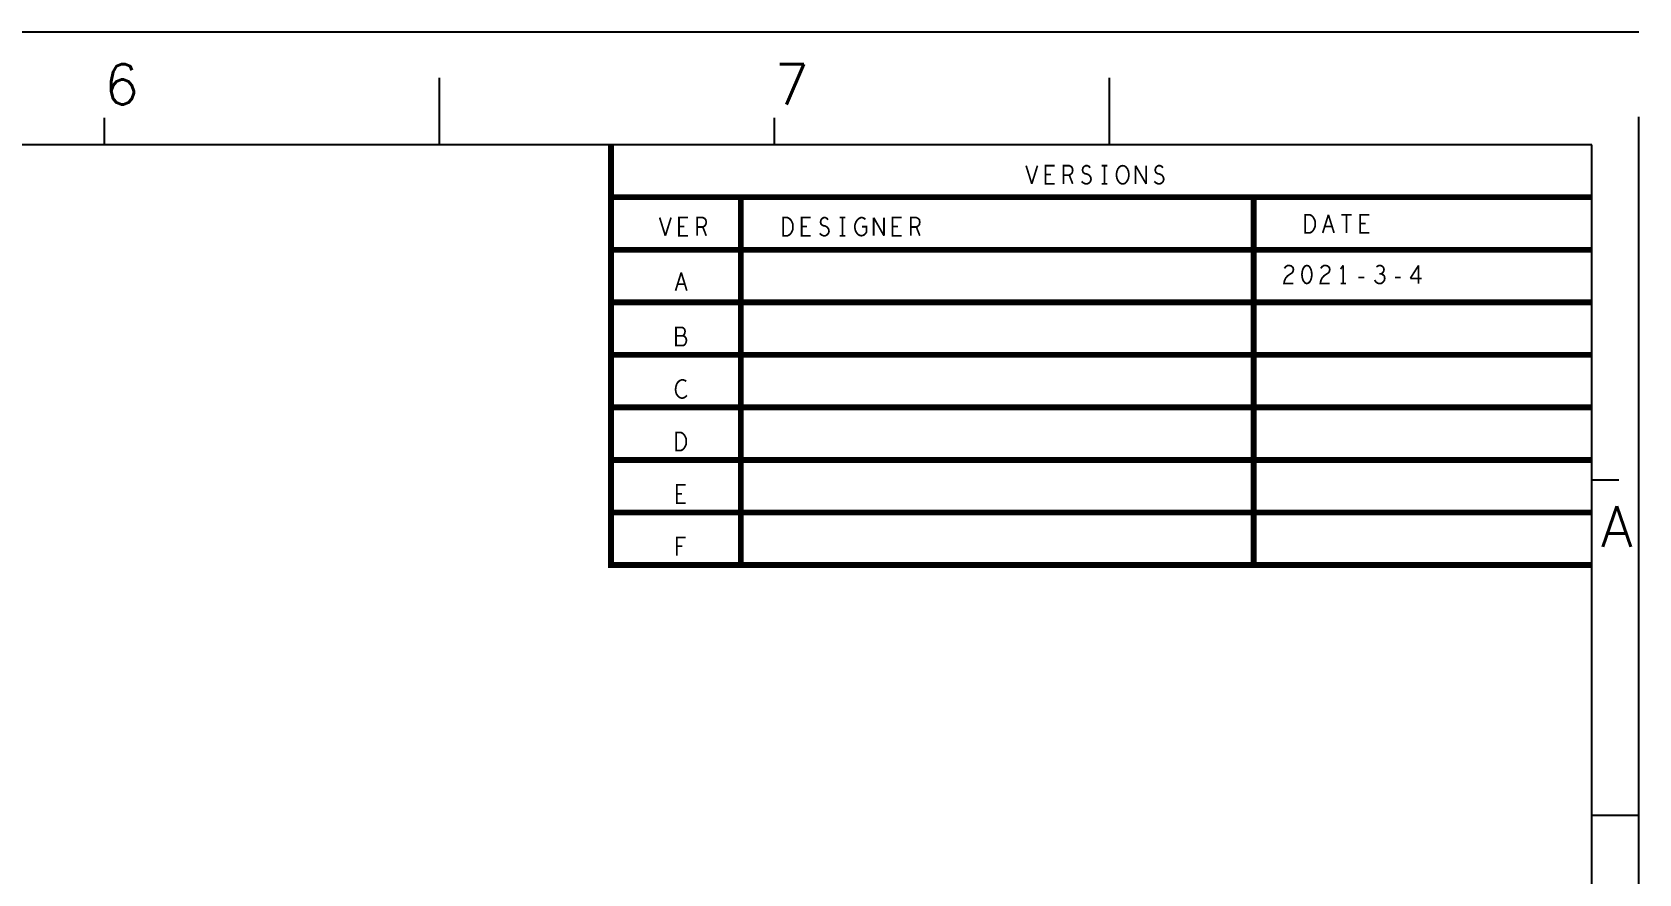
# Model space of a CAD drawing. Header units: millimetres. Extents: x 3885 to 4350, y -149 to 182.
# Drawn here: x 4208.5 to 4350, y 107.8 to 181.8 of the extents above; entities that cross this region are included whole.
import ezdxf

# ---------------------------------------------------------------- set-up
doc = ezdxf.new("R2010")
doc.units = ezdxf.units.MM
doc.header["$LTSCALE"] = 23.1
doc.linetypes.add('PHANTOM', pattern=[29.5, 9.5, -1.5, 3, -1.5, 3, -1.5, 9.5])
doc.layers.get('0').update_dxf_attribs({"linetype": 'CONTINUOUS'})
doc.layers.add('0PAPERF', color=2, linetype='PHANTOM', plot=False)
doc.styles.add('SIMPLEX', font='simplex.shx')

msp = doc.modelspace()

# ---------------------------------------------------------------- linework, layer by layer
for p, q in [((4244.41, 171.94), (4244.41, 177.84)), ((4303.39, 171.94), (4303.39, 177.84)), ((4214.91, 171.94), (4214.91, 174.3)), ((4273.9, 171.94), (4273.9, 174.3)), ((4345.86, 171.94), (3890.49, 171.94)), ((4345.86, -143.05), (4345.86, 171.94)), ((4345.86, 142.45), (4348.22, 142.45)), ((4345.86, 112.95), (4349.99, 112.95))]:
    msp.add_line(p, q)
for points, const_width in [([(4259.51, 171.94), (4259.51, 134.96), (4345.86, 134.96)], 0.508), ([(4296.05, 170.1), (4296.55, 168.5)], 0.152), ([(4296.55, 168.5), (4297.05, 170.1)], 0.152), ([(4298.55, 168.5), (4297.75, 168.5), (4297.75, 170.1), (4298.55, 170.1)], 0.152), ([(4299.35, 168.5), (4299.35, 170.1), (4299.85, 170.1), (4300.01, 170.02), (4300.11, 169.91), (4300.15, 169.7), (4300.11, 169.48), (4299.99, 169.35), (4299.85, 169.27), (4299.35, 169.27)], 0.152), ([(4300.93, 168.71), (4301.09, 168.58), (4301.27, 168.5), (4301.43, 168.5), (4301.59, 168.58), (4301.71, 168.71), (4301.77, 168.9), (4301.73, 169.08), (4301.63, 169.24), (4301.45, 169.35), (4301.21, 169.4), (4301.07, 169.51), (4301.01, 169.7), (4301.05, 169.89), (4301.15, 170.02), (4301.29, 170.1), (4301.43, 170.1), (4301.57, 170.05), (4301.69, 169.91)], 0.152), ([(4302.71, 170.1), (4303.19, 170.1)], 0.152), ([(4302.95, 170.1), (4302.95, 168.5)], 0.152), ([(4305.69, 168.5), (4305.69, 170.1)], 0.152), ([(4305.69, 170.1), (4306.61, 168.5)], 0.152), ([(4306.61, 168.5), (4306.61, 170.1)], 0.152), ([(4307.33, 168.71), (4307.49, 168.58), (4307.67, 168.5), (4307.83, 168.5), (4307.99, 168.58), (4308.11, 168.71), (4308.17, 168.9), (4308.13, 169.08), (4308.03, 169.24), (4307.85, 169.35), (4307.61, 169.4), (4307.47, 169.51), (4307.41, 169.7), (4307.45, 169.89), (4307.55, 170.02), (4307.69, 170.1), (4307.83, 170.1), (4307.97, 170.05), (4308.09, 169.91)], 0.152), ([(4298.23, 169.32), (4297.75, 169.32)], 0.152), ([(4299.85, 169.27), (4300.15, 168.5)], 0.152), ([(4302.71, 168.5), (4303.19, 168.5)], 0.152), ([(4259.51, 167.32), (4345.8, 167.32)], 0.508), ([(4270.94, 167.32), (4270.94, 134.96)], 0.508), ([(4316.08, 167.32), (4316.08, 134.96)], 0.508), ([(4263.79, 165.53), (4264.29, 163.93)], 0.152), ([(4264.29, 163.93), (4264.79, 165.53)], 0.152), ([(4266.29, 163.93), (4265.49, 163.93), (4265.49, 165.53), (4266.29, 165.53)], 0.152), ([(4267.09, 163.93), (4267.09, 165.53), (4267.59, 165.53), (4267.75, 165.45), (4267.85, 165.34), (4267.89, 165.13), (4267.85, 164.91), (4267.73, 164.78), (4267.59, 164.7), (4267.09, 164.7)], 0.152), ([(4277.08, 163.93), (4276.29, 163.93), (4276.29, 165.53), (4277.08, 165.53)], 0.152), ([(4277.87, 164.14), (4278.03, 164.01), (4278.21, 163.93), (4278.37, 163.93), (4278.52, 164.01), (4278.64, 164.14), (4278.7, 164.33), (4278.66, 164.51), (4278.56, 164.67), (4278.39, 164.78), (4278.15, 164.83), (4278.01, 164.94), (4277.95, 165.13), (4277.99, 165.31), (4278.09, 165.45), (4278.23, 165.53), (4278.37, 165.53), (4278.5, 165.47), (4278.62, 165.34)], 0.152), ([(4279.65, 165.53), (4280.12, 165.53)], 0.152), ([(4279.89, 165.53), (4279.89, 163.93)], 0.152), ([(4281.61, 164.73), (4282, 164.73), (4282, 164.25), (4281.88, 164.09), (4281.74, 163.98), (4281.55, 163.93), (4281.35, 163.98), (4281.21, 164.09), (4281.09, 164.25), (4281.01, 164.43), (4280.97, 164.65), (4280.97, 164.83), (4281.01, 164.99), (4281.09, 165.18), (4281.21, 165.34), (4281.33, 165.45), (4281.49, 165.53), (4281.63, 165.53), (4281.78, 165.47), (4281.9, 165.37)], 0.152), ([(4282.63, 163.93), (4282.63, 165.53)], 0.152), ([(4282.63, 165.53), (4283.54, 163.93)], 0.152), ([(4283.54, 163.93), (4283.54, 165.53)], 0.152), ([(4285.08, 163.93), (4284.29, 163.93), (4284.29, 165.53), (4285.08, 165.53)], 0.152), ([(4285.89, 163.93), (4285.89, 165.53), (4286.39, 165.53), (4286.55, 165.45), (4286.65, 165.34), (4286.69, 165.13), (4286.65, 164.91), (4286.53, 164.78), (4286.39, 164.7), (4285.89, 164.7)], 0.152), ([(4322.16, 164.18), (4322.66, 165.78)], 0.152), ([(4322.66, 165.78), (4323.16, 164.18)], 0.152), ([(4323.8, 165.78), (4324.72, 165.78)], 0.152), ([(4324.26, 165.78), (4324.26, 164.18)], 0.152), ([(4326.26, 164.18), (4325.46, 164.18), (4325.46, 165.78), (4326.26, 165.78)], 0.152), ([(4265.97, 164.75), (4265.49, 164.75)], 0.152), ([(4267.59, 164.7), (4267.89, 163.93)], 0.152), ([(4276.77, 164.75), (4276.29, 164.75)], 0.152), ([(4284.77, 164.75), (4284.29, 164.75)], 0.152), ([(4286.39, 164.7), (4286.69, 163.93)], 0.152), ([(4322.98, 164.74), (4322.34, 164.74)], 0.152), ([(4325.94, 165.01), (4325.46, 165.01)], 0.152), ([(4259.51, 162.69), (4345.8, 162.69)], 0.508), ([(4279.65, 163.93), (4280.12, 163.93)], 0.152), ([(4318.79, 161.06), (4318.91, 161.22), (4319.05, 161.3), (4319.2, 161.32), (4319.4, 161.27), (4319.54, 161.14), (4319.58, 160.98), (4319.56, 160.82), (4319.48, 160.68), (4319.09, 160.42), (4318.91, 160.23), (4318.79, 159.96), (4318.75, 159.72), (4319.58, 159.72)], 0.152), ([(4321.99, 161.06), (4322.11, 161.22), (4322.25, 161.3), (4322.41, 161.32), (4322.6, 161.27), (4322.74, 161.14), (4322.78, 160.98), (4322.76, 160.82), (4322.68, 160.68), (4322.29, 160.42), (4322.11, 160.23), (4321.99, 159.96), (4321.95, 159.72), (4322.78, 159.72)], 0.152), ([(4323.97, 161.32), (4323.73, 161)], 0.152), ([(4323.97, 159.72), (4323.97, 161.32)], 0.152), ([(4327.3, 160.58), (4327.42, 160.66), (4327.52, 160.79), (4327.56, 160.95), (4327.52, 161.11), (4327.42, 161.24), (4327.25, 161.32), (4327.07, 161.3), (4326.89, 161.19)], 0.152), ([(4330.6, 161.32), (4329.87, 160.18)], 0.152), ([(4330.6, 159.72), (4330.6, 161.32)], 0.152), ([(4265.19, 159.1), (4265.69, 160.7)], 0.152), ([(4265.69, 160.7), (4266.18, 159.1)], 0.152), ([(4325.31, 160.26), (4325.82, 160.26)], 0.152), ([(4326.73, 160.04), (4326.85, 159.86), (4327.01, 159.75), (4327.19, 159.72), (4327.34, 159.75), (4327.5, 159.88), (4327.6, 160.04), (4327.62, 160.2), (4327.58, 160.39), (4327.44, 160.52), (4327.3, 160.58), (4327.13, 160.58)], 0.152), ([(4328.51, 160.26), (4329.02, 160.26)], 0.152), ([(4329.87, 160.18), (4330.86, 160.18)], 0.152), ([(4266.01, 159.66), (4265.37, 159.66)], 0.152), ([(4323.73, 159.72), (4324.2, 159.72)], 0.152), ([(4259.51, 158.07), (4345.8, 158.07)], 0.508), ([(4265.85, 155.13), (4265.93, 155.21), (4265.99, 155.34), (4266.03, 155.53), (4265.99, 155.69), (4265.91, 155.79), (4265.77, 155.87), (4265.23, 155.87), (4265.23, 154.27), (4265.89, 154.27), (4266.03, 154.38), (4266.11, 154.54), (4266.15, 154.73), (4266.11, 154.91), (4265.99, 155.07), (4265.85, 155.13), (4265.23, 155.13)], 0.152), ([(4259.51, 153.45), (4345.8, 153.45)], 0.508), ([(4266.13, 151.12), (4266.01, 151.2), (4265.87, 151.25), (4265.71, 151.25), (4265.53, 151.17), (4265.39, 151.04), (4265.29, 150.88), (4265.21, 150.61), (4265.19, 150.37), (4265.23, 150.13), (4265.29, 149.97), (4265.41, 149.81), (4265.55, 149.7), (4265.69, 149.65), (4265.83, 149.65), (4265.97, 149.7), (4266.09, 149.78), (4266.18, 149.89)], 0.152), ([(4259.51, 148.83), (4345.8, 148.83)], 0.508), ([(4259.51, 144.2), (4345.8, 144.2)], 0.508), ([(4266.09, 140.41), (4265.29, 140.41), (4265.29, 142.01), (4266.09, 142.01)], 0.152), ([(4265.77, 141.23), (4265.29, 141.23)], 0.152), ([(4259.51, 139.58), (4345.8, 139.58)], 0.508), ([(4265.31, 135.78), (4265.31, 137.38), (4266.07, 137.38)], 0.152), ([(4265.79, 136.61), (4265.31, 136.61)], 0.152)]:
    msp.add_lwpolyline(points, dxfattribs=dict(const_width=const_width))
at = {"const_width": 0.152}
for points in [[(4304.55, 168.5), (4304.39, 168.52), (4304.25, 168.63), (4304.13, 168.79), (4304.05, 168.98), (4304.01, 169.19), (4304.01, 169.4), (4304.05, 169.62), (4304.13, 169.81), (4304.25, 169.97), (4304.39, 170.07), (4304.55, 170.1), (4304.71, 170.07), (4304.85, 169.97), (4304.97, 169.81), (4305.05, 169.62), (4305.09, 169.4), (4305.09, 169.19), (4305.05, 168.98), (4304.97, 168.79), (4304.85, 168.63), (4304.71, 168.52)], [(4274.65, 163.93), (4274.65, 165.53), (4275.05, 165.53), (4275.2, 165.45), (4275.32, 165.34), (4275.42, 165.18), (4275.5, 164.99), (4275.52, 164.73), (4275.5, 164.46), (4275.42, 164.27), (4275.32, 164.11), (4275.2, 164.01), (4275.05, 163.93)], [(4320.62, 164.18), (4320.62, 165.78), (4321.02, 165.78), (4321.18, 165.7), (4321.3, 165.59), (4321.4, 165.43), (4321.48, 165.25), (4321.5, 164.98), (4321.48, 164.71), (4321.4, 164.53), (4321.3, 164.37), (4321.18, 164.26), (4321.02, 164.18)], [(4320.76, 161.32), (4320.61, 161.27), (4320.49, 161.14), (4320.41, 160.98), (4320.35, 160.76), (4320.33, 160.52), (4320.35, 160.28), (4320.41, 160.07), (4320.49, 159.91), (4320.61, 159.78), (4320.76, 159.72), (4320.92, 159.78), (4321.04, 159.91), (4321.12, 160.07), (4321.18, 160.28), (4321.2, 160.52), (4321.18, 160.76), (4321.12, 160.98), (4321.04, 161.14), (4320.92, 161.27)], [(4265.25, 145.03), (4265.25, 146.63), (4265.65, 146.63), (4265.81, 146.55), (4265.93, 146.44), (4266.03, 146.28), (4266.11, 146.1), (4266.13, 145.83), (4266.11, 145.56), (4266.03, 145.38), (4265.93, 145.22), (4265.81, 145.11), (4265.65, 145.03)]]:
    msp.add_lwpolyline(points, close=True, dxfattribs=at)
at = {"layer": '0PAPERF'}
for p, q in [((4349.99, 181.85), (3884.54, 181.85)), ((4349.99, -148.99), (4349.99, 181.85))]:
    msp.add_line(p, q, dxfattribs=at)

# ---------------------------------------------------------------- texts
at = {"style": 'SIMPLEX'}
for s, height, p in [('6', 3.54, (4214.91, 175.48)), ('7', 3.54, (4273.9, 175.48)), ('A', 3.59, (4346.67, 136.55))]:
    msp.add_text(s, height=height, dxfattribs=at).set_placement(p)

doc.saveas('drawing.dxf')
